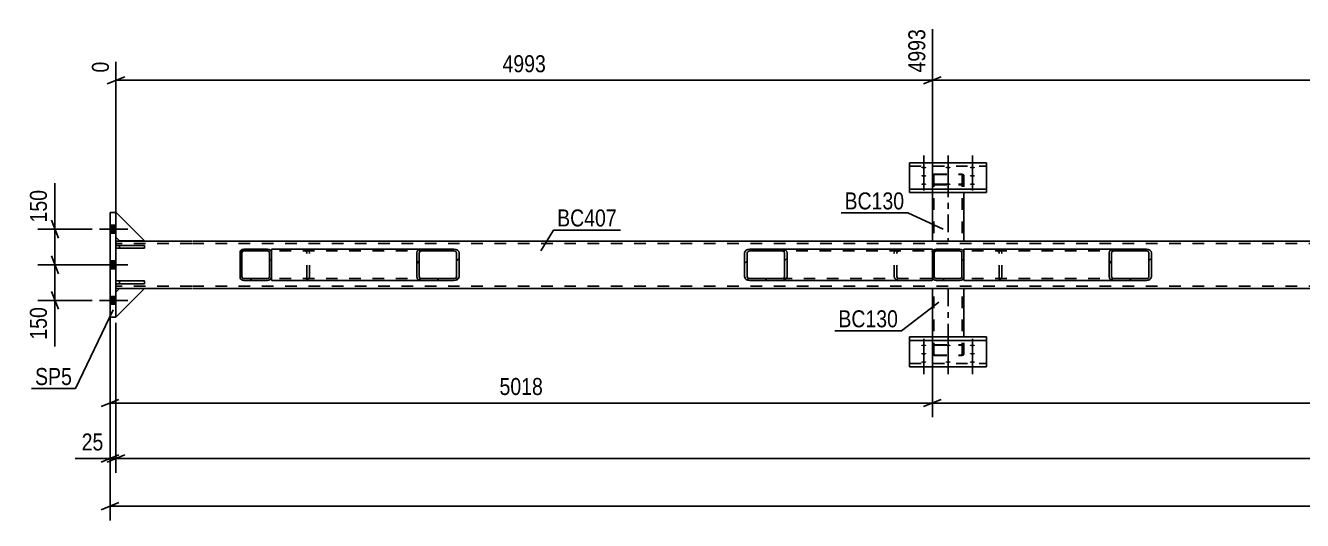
# Model space of a CAD drawing. Header units: millimetres. Extents: x 0 to 841, y 0 to 594.
# Drawn here: x 121.3 to 336.5, y 166.6 to 250 of the extents above; entities that cross this region are included whole.
import ezdxf

# ---------------------------------------------------------------- set-up
doc = ezdxf.new("R2010")
doc.units = ezdxf.units.MM
doc.linetypes.add('DXK_LINE_DOT2', pattern=[3.9198, 1.9599, -1.9599])
doc.linetypes.add('DXK_LINE_DOT3', pattern=[5.9187, 2.979, -0.9799, 0.9799, -0.9799])
doc.styles.add('Arial Narrow', font='ARIALN.TTF', dxfattribs={"height": 0.2})

# ---------------------------------------------------------------- blocks, each defined once
blk = doc.blocks.new('Part-122569972-2077 - 2035')
at = {"color": 7, "linetype": 'DXK_LINE_DOT2'}
for p, q in [((274.15, 224.87), (274.11, 224.81)), ((274.11, 224.81), (274.11, 221.85)), ((274.25, 224.92), (274.15, 224.87)), ((274.41, 224.96), (274.25, 224.92)), ((274.35, 224.81), (274.37, 224.84)), ((274.35, 224.81), (274.35, 213.7)), ((274.37, 224.84), (274.42, 224.87)), ((274.59, 224.97), (274.41, 224.96)), ((274.42, 224.87), (274.5, 224.88)), ((274.5, 224.88), (274.59, 224.89)), ((274.59, 224.97), (278.91, 224.97)), ((274.59, 224.89), (278.91, 224.89)), ((279.09, 224.96), (278.91, 224.97)), ((278.91, 224.89), (279, 224.88)), ((279, 224.88), (279.08, 224.87)), ((279.08, 224.87), (279.13, 224.84)), ((279.25, 224.92), (279.09, 224.96)), ((279.13, 224.84), (279.15, 224.81)), ((279.15, 224.81), (279.15, 213.7)), ((279.35, 224.87), (279.25, 224.92)), ((279.39, 224.81), (279.35, 224.87)), ((279.39, 224.81), (279.39, 221.85)), ((274.11, 223.33), (274.15, 223.27)), ((274.15, 223.27), (274.25, 223.22)), ((274.25, 223.22), (274.41, 223.18)), ((274.37, 223.3), (274.35, 223.33)), ((274.42, 223.27), (274.37, 223.3)), ((274.41, 223.18), (274.59, 223.17)), ((274.5, 223.26), (274.42, 223.27)), ((274.59, 223.25), (274.5, 223.26)), ((274.59, 223.25), (278.91, 223.25)), ((274.59, 223.17), (278.91, 223.17)), ((279, 223.26), (278.91, 223.25)), ((278.91, 223.17), (279.09, 223.18)), ((279.08, 223.27), (279, 223.26)), ((279.13, 223.3), (279.08, 223.27)), ((279.09, 223.18), (279.25, 223.22)), ((279.15, 223.33), (279.13, 223.3)), ((279.25, 223.22), (279.35, 223.27)), ((279.35, 223.27), (279.39, 223.33)), ((279.39, 213.7), (274.11, 213.7))]:
    blk.add_line(p, q, dxfattribs=at)
at = {"color": 7, "linetype": 'DXK_LINE_DOT3'}
blk.add_line((276.75, 224.07), (276.75, 213.7), dxfattribs=at)
at = {"color": 2, "linetype": 'Continuous'}
for p, q in [((274.11, 213.7), (274.11, 221.85)), ((279.39, 213.7), (279.39, 221.85))]:
    blk.add_line(p, q, dxfattribs=at)
blk = doc.blocks.new('Part-122569972-2040 - 2035')
at = {"color": 2, "linetype": 'Continuous'}
for p, q in [((270.25, 226.89), (283.25, 226.89)), ((270.25, 226.89), (270.25, 221.85)), ((283.25, 226.89), (283.25, 221.85)), ((270.25, 222.45), (283.25, 222.45)), ((270.25, 221.85), (283.25, 221.85))]:
    blk.add_line(p, q, dxfattribs=at)
at = {"color": 7, "linetype": 'DXK_LINE_DOT2'}
blk.add_line((270.25, 226.29), (283.25, 226.29), dxfattribs=at)
blk = doc.blocks.new('Part-122569972-2099 - 2035')
at = {"color": 2, "linetype": 'Continuous'}
for p, q in [((136.54, 206.97), (141.34, 206.97)), ((136.54, 206.49), (136.54, 206.97)), ((141.34, 206.97), (141.34, 206.49)), ((141.34, 206.49), (136.54, 206.49))]:
    blk.add_line(p, q, dxfattribs=at)
at = {"color": 7, "linetype": 'DXK_LINE_DOT2'}
blk.add_line((137.14, 206.49), (137.14, 206.97), dxfattribs=at)
blk = doc.blocks.new('Part-122569972-2042 - 2035')
at = {"color": 2, "linetype": 'Continuous'}
for p, q in [((283.25, 197.55), (270.25, 197.55)), ((270.25, 197.55), (270.25, 192.5)), ((270.25, 196.95), (283.25, 196.95)), ((283.25, 192.5), (283.25, 197.55)), ((270.25, 192.5), (283.25, 192.5))]:
    blk.add_line(p, q, dxfattribs=at)
at = {"color": 7, "linetype": 'DXK_LINE_DOT2'}
blk.add_line((270.25, 193.1), (283.25, 193.1), dxfattribs=at)
blk = doc.blocks.new('Part-122569972-2070 - 2035')
at = {"color": 2, "linetype": 'Continuous'}
for p, q in [((136.54, 213.7), (149.34, 213.7)), ((149.44, 213.7), (637.39, 213.7)), ((137.14, 205.7), (136.54, 205.7)), ((149.34, 205.7), (141.34, 205.7)), ((637.39, 205.7), (149.44, 205.7))]:
    blk.add_line(p, q, dxfattribs=at)
at = {"color": 7, "linetype": 'DXK_LINE_DOT2'}
for p, q in [((136.54, 213.7), (136.54, 205.7)), ((136.54, 205.7), (136.54, 213.7)), ((136.54, 213.7), (136.54, 213.7)), ((136.54, 213.7), (136.54, 213.7)), ((136.54, 213.3), (136.54, 213.3)), ((149.34, 213.3), (136.54, 213.3)), ((637.39, 213.3), (149.44, 213.3)), ((136.54, 206.1), (136.54, 206.1)), ((149.34, 206.1), (136.54, 206.1)), ((136.54, 205.7), (136.54, 205.7)), ((136.54, 205.7), (136.54, 205.7)), ((141.34, 205.7), (137.14, 205.7)), ((637.39, 206.1), (149.44, 206.1))]:
    blk.add_line(p, q, dxfattribs=at)
blk = doc.blocks.new('Part-122569972-2071 - 2035')
at = {"linetype": 'Continuous'}
h = blk.add_hatch(dxfattribs=at)
h.set_pattern_fill('', scale=0.7, style=0, pattern_type=0)
h.set_pattern_definition([(45, (278.996, 207.1054), (-1.57154, 1.57154), [])])
h.paths.add_polyline_path([(278.75, 207.06), (279, 207.11), (279.2, 207.24), (279.34, 207.45), (279.39, 207.7), (279.39, 211.7), (279.34, 211.94), (279.2, 212.15), (279, 212.29), (278.75, 212.34), (274.75, 212.34), (274.51, 212.29), (274.3, 212.15), (274.16, 211.94), (274.11, 211.7), (274.11, 207.7), (274.16, 207.45), (274.3, 207.24), (274.51, 207.11), (274.75, 207.06)])
h.paths.add_polyline_path([(274.63, 207.4), (274.52, 207.47), (274.46, 207.57), (274.43, 207.7), (274.43, 211.7), (274.46, 211.82), (274.52, 211.92), (274.63, 211.99), (274.75, 212.02), (278.75, 212.02), (278.87, 211.99), (278.98, 211.92), (279.05, 211.82), (279.07, 211.7), (279.07, 207.7), (279.05, 207.57), (278.98, 207.47), (278.87, 207.4), (278.75, 207.38), (274.75, 207.38)])
at = {"color": 7, "linetype": 'DXK_LINE_DOT2'}
for p, q in [((274.11, 211.7), (274.16, 211.94)), ((274.11, 207.7), (274.11, 211.7)), ((274.46, 211.82), (274.43, 211.7)), ((274.43, 207.7), (274.43, 211.7)), ((274.51, 212.29), (274.75, 212.34)), ((274.75, 212.02), (274.63, 211.99)), ((274.75, 212.34), (278.75, 212.34)), ((274.75, 212.02), (278.75, 212.02)), ((278.75, 212.34), (279, 212.29)), ((278.87, 211.99), (278.75, 212.02)), ((279.07, 211.7), (279.05, 211.82)), ((279.07, 207.7), (279.07, 211.7)), ((279.34, 211.94), (279.39, 211.7)), ((279.39, 207.7), (279.39, 211.7)), ((274.16, 207.45), (274.11, 207.7)), ((274.43, 207.7), (274.46, 207.57)), ((274.75, 207.06), (274.51, 207.11)), ((274.63, 207.4), (274.75, 207.38)), ((274.75, 207.38), (278.75, 207.38)), ((274.75, 207.06), (278.75, 207.06)), ((278.75, 207.38), (278.87, 207.4)), ((279, 207.11), (278.75, 207.06)), ((279.05, 207.57), (279.07, 207.7)), ((279.39, 207.7), (279.34, 207.45))]:
    blk.add_line(p, q, dxfattribs=at)
at = {"color": 2, "linetype": 'Continuous'}
for p, q in [((274.16, 211.94), (274.11, 211.7)), ((274.11, 207.7), (274.11, 211.7)), ((274.43, 211.7), (274.46, 211.82)), ((274.43, 207.7), (274.43, 211.7)), ((274.75, 212.34), (274.51, 212.29)), ((274.63, 211.99), (274.75, 212.02)), ((274.75, 212.34), (278.75, 212.34)), ((274.75, 212.02), (278.75, 212.02)), ((279, 212.29), (278.75, 212.34)), ((278.75, 212.02), (278.87, 211.99)), ((279.05, 211.82), (279.07, 211.7)), ((279.07, 207.7), (279.07, 211.7)), ((279.39, 211.7), (279.34, 211.94)), ((279.39, 207.7), (279.39, 211.7)), ((274.11, 207.7), (274.16, 207.45)), ((274.46, 207.57), (274.43, 207.7)), ((274.51, 207.11), (274.75, 207.06)), ((274.75, 207.38), (274.63, 207.4)), ((274.75, 207.38), (278.75, 207.38)), ((274.75, 207.06), (278.75, 207.06)), ((278.87, 207.4), (278.75, 207.38)), ((278.75, 207.06), (279, 207.11)), ((279.07, 207.7), (279.05, 207.57)), ((279.34, 207.45), (279.39, 207.7))]:
    blk.add_line(p, q, dxfattribs=at)
at = {"color": 7, "linetype": 'DXK_LINE_DOT2'}
for centre, radius, start, end in [((274.75, 211.7), 0.64, 112.5, 157.5), ((274.75, 211.7), 0.32, 112.5, 157.5), ((278.75, 211.7), 0.32, 22.5, 67.5), ((278.75, 211.7), 0.64, 22.5, 67.5), ((274.75, 207.7), 0.64, 202.5, 247.5), ((274.75, 207.7), 0.32, 202.5, 247.5), ((278.75, 207.7), 0.32, 292.5, 337.5), ((278.75, 207.7), 0.64, 292.5, 337.5)]:
    blk.add_arc(centre, radius, start, end, dxfattribs=at)
at = {"color": 2, "linetype": 'Continuous'}
for centre, radius, start, end in [((274.75, 211.7), 0.64, 112.5, 157.5), ((274.75, 211.7), 0.32, 112.5, 157.5), ((278.75, 211.7), 0.32, 22.5, 67.5), ((278.75, 211.7), 0.64, 22.5, 67.5), ((274.75, 207.7), 0.64, 202.5, 247.5), ((274.75, 207.7), 0.32, 202.5, 247.5), ((278.75, 207.7), 0.32, 292.5, 337.5), ((278.75, 207.7), 0.64, 292.5, 337.5)]:
    blk.add_arc(centre, radius, start, end, dxfattribs=at)
blk = doc.blocks.new('Bolt-122569972-2137 - 2035')
at = {"linetype": 'Continuous'}
for points in [[(136.54, 215.04), (136.54, 216.36), (135.54, 216.36), (135.54, 215.04)], [(136.54, 215.04), (136.54, 216.36), (135.54, 216.36), (135.54, 215.04)], [(136.54, 215.04), (136.54, 216.36), (135.54, 216.36), (135.54, 215.04)], [(136.54, 215.04), (136.54, 216.36), (135.54, 216.36), (135.54, 215.04)], [(136.54, 209.04), (136.54, 210.36), (135.54, 210.36), (135.54, 209.04)], [(136.54, 209.04), (136.54, 210.36), (135.54, 210.36), (135.54, 209.04)], [(136.54, 203.04), (136.54, 204.36), (135.54, 204.36), (135.54, 203.04)], [(136.54, 203.04), (136.54, 204.36), (135.54, 204.36), (135.54, 203.04)], [(136.54, 203.04), (136.54, 204.36), (135.54, 204.36), (135.54, 203.04)], [(136.54, 203.04), (136.54, 204.36), (135.54, 204.36), (135.54, 203.04)]]:
    blk.add_hatch(color=1, dxfattribs=at).paths.add_polyline_path(points)
at = {"color": 1, "linetype": 'Continuous'}
for p, q in [((133.78, 215.7), (138.54, 215.7)), ((133.78, 215.7), (138.54, 215.7)), ((133.78, 215.7), (138.54, 215.7)), ((133.78, 215.7), (138.54, 215.7)), ((135.54, 216.36), (136.54, 216.36)), ((135.54, 216.36), (136.54, 216.36)), ((135.54, 216.36), (136.54, 216.36)), ((135.54, 216.36), (136.54, 216.36)), ((135.54, 215.04), (136.54, 215.04)), ((135.54, 215.04), (136.54, 215.04)), ((135.54, 215.04), (136.54, 215.04)), ((135.54, 215.04), (136.54, 215.04)), ((133.78, 209.7), (138.54, 209.7)), ((133.78, 209.7), (138.54, 209.7)), ((135.54, 210.36), (136.54, 210.36)), ((135.54, 210.36), (136.54, 210.36)), ((135.54, 209.04), (136.54, 209.04)), ((135.54, 209.04), (136.54, 209.04)), ((133.78, 203.7), (138.54, 203.7)), ((133.78, 203.7), (138.54, 203.7)), ((133.78, 203.7), (138.54, 203.7)), ((133.78, 203.7), (138.54, 203.7)), ((135.54, 204.36), (136.54, 204.36)), ((135.54, 204.36), (136.54, 204.36)), ((135.54, 204.36), (136.54, 204.36)), ((135.54, 204.36), (136.54, 204.36)), ((135.54, 203.04), (136.54, 203.04)), ((135.54, 203.04), (136.54, 203.04)), ((135.54, 203.04), (136.54, 203.04)), ((135.54, 203.04), (136.54, 203.04))]:
    blk.add_line(p, q, dxfattribs=at)
blk = doc.blocks.new('Part-122569972-2091 - 2035')
at = {"color": 7, "linetype": 'DXK_LINE_DOT2'}
for p, q in [((141.34, 213.73), (136.54, 218.53)), ((136.54, 218.53), (136.54, 214.33)), ((136.54, 214.33), (137.14, 213.73)), ((137.14, 213.73), (141.34, 213.73))]:
    blk.add_line(p, q, dxfattribs=at)
blk = doc.blocks.new('Part-122569972-2092 - 2035')
at = {"color": 2, "linetype": 'Continuous'}
for p, q in [((141.34, 213.73), (136.54, 218.53)), ((136.54, 218.53), (136.54, 214.33)), ((136.54, 214.33), (137.14, 213.73)), ((137.14, 213.73), (141.34, 213.73))]:
    blk.add_line(p, q, dxfattribs=at)
blk = doc.blocks.new('Part-122569972-2093 - 2035')
at = {"color": 7, "linetype": 'DXK_LINE_DOT2'}
for p, q in [((141.34, 213.73), (136.54, 218.53)), ((136.54, 218.53), (136.54, 214.33)), ((136.54, 214.33), (137.14, 213.73)), ((137.14, 213.73), (141.34, 213.73))]:
    blk.add_line(p, q, dxfattribs=at)
blk = doc.blocks.new('Part-122569972-2094 - 2035')
at = {"color": 7, "linetype": 'DXK_LINE_DOT2'}
for p, q in [((136.54, 205.1), (137.14, 205.7)), ((141.34, 205.7), (136.54, 200.9)), ((136.54, 200.9), (136.54, 205.1)), ((137.14, 205.7), (141.34, 205.7))]:
    blk.add_line(p, q, dxfattribs=at)
blk = doc.blocks.new('Part-122569972-2095 - 2035')
at = {"color": 2, "linetype": 'Continuous'}
for p, q in [((136.54, 205.1), (137.14, 205.7)), ((141.34, 205.7), (136.54, 200.9)), ((136.54, 200.9), (136.54, 205.1)), ((141.34, 205.7), (137.14, 205.7))]:
    blk.add_line(p, q, dxfattribs=at)
blk = doc.blocks.new('Part-122569972-2096 - 2035')
at = {"color": 7, "linetype": 'DXK_LINE_DOT2'}
for p, q in [((136.54, 205.1), (137.14, 205.7)), ((141.34, 205.7), (136.54, 200.9)), ((136.54, 200.9), (136.54, 205.1)), ((137.14, 205.7), (141.34, 205.7))]:
    blk.add_line(p, q, dxfattribs=at)
blk = doc.blocks.new('Part-122569972-2166 - 2035')
at = {"color": 2, "linetype": 'Continuous'}
for p, q in [((135.54, 218.5), (135.54, 218.5)), ((135.54, 218.5), (136.54, 218.5)), ((135.54, 200.9), (135.54, 218.5)), ((136.54, 200.9), (136.54, 218.5)), ((135.54, 200.9), (135.54, 200.9)), ((136.54, 200.9), (135.54, 200.9)), ((136.54, 200.9), (136.54, 200.9))]:
    blk.add_line(p, q, dxfattribs=at)
at = {"color": 7, "linetype": 'DXK_LINE_DOT2'}
for p, q in [((135.54, 200.9), (135.54, 218.5)), ((136.54, 200.9), (136.54, 218.5))]:
    blk.add_line(p, q, dxfattribs=at)
blk = doc.blocks.new('Part-122569972-2102 - 2035')
at = {"color": 2, "linetype": 'Continuous'}
for p, q in [((136.54, 212.97), (141.34, 212.97)), ((136.54, 212.49), (136.54, 212.97)), ((141.34, 212.49), (136.54, 212.49)), ((141.34, 212.97), (141.34, 212.49))]:
    blk.add_line(p, q, dxfattribs=at)
at = {"color": 7, "linetype": 'DXK_LINE_DOT2'}
blk.add_line((137.14, 212.49), (137.14, 212.97), dxfattribs=at)
blk = doc.blocks.new('Part-122569972-2105 - 2035')
at = {"color": 7, "linetype": 'DXK_LINE_DOT2'}
for p, q in [((141.34, 206.97), (136.54, 206.97)), ((136.54, 206.97), (136.54, 206.49)), ((137.14, 206.49), (137.14, 206.97)), ((141.34, 206.49), (141.34, 206.97)), ((136.54, 206.49), (141.34, 206.49))]:
    blk.add_line(p, q, dxfattribs=at)
blk = doc.blocks.new('Part-122569972-2108 - 2035')
at = {"color": 7, "linetype": 'DXK_LINE_DOT2'}
for p, q in [((141.34, 212.97), (136.54, 212.97)), ((136.54, 212.97), (136.54, 212.49)), ((136.54, 212.49), (141.34, 212.49)), ((137.14, 212.49), (137.14, 212.97)), ((141.34, 212.49), (141.34, 212.97))]:
    blk.add_line(p, q, dxfattribs=at)
blk = doc.blocks.new('Part-122569972-2118 - 2035')
at = {"linetype": 'Continuous'}
h = blk.add_hatch(dxfattribs=at)
h.set_pattern_fill('', scale=0.7, style=0, pattern_type=0)
h.set_pattern_definition([(45, (310.493, 207.1054), (-1.57154, 1.57154), [])])
h.paths.add_polyline_path([(310.16, 207.06), (310.49, 207.11), (310.77, 207.24), (310.96, 207.45), (311.03, 207.7), (311.03, 211.7), (310.96, 211.94), (310.77, 212.15), (310.49, 212.29), (310.16, 212.34), (304.74, 212.34), (304.41, 212.29), (304.13, 212.15), (303.94, 211.94), (303.87, 211.7), (303.87, 207.7), (303.94, 207.45), (304.13, 207.24), (304.41, 207.11), (304.74, 207.06)])
h.paths.add_polyline_path([(304.58, 207.4), (304.43, 207.47), (304.34, 207.57), (304.31, 207.7), (304.31, 211.7), (304.34, 211.82), (304.43, 211.92), (304.58, 211.99), (304.74, 212.02), (310.16, 212.02), (310.33, 211.99), (310.47, 211.92), (310.56, 211.82), (310.59, 211.7), (310.59, 207.7), (310.56, 207.57), (310.47, 207.47), (310.33, 207.4), (310.16, 207.38), (304.74, 207.38)])
at = {"color": 2, "linetype": 'Continuous'}
for p, q in [((279.39, 212.32), (279.53, 212.34)), ((279.39, 212.32), (279.39, 211.7)), ((304.74, 212.34), (279.53, 212.34)), ((303.94, 211.94), (303.87, 211.7)), ((303.87, 207.7), (303.87, 211.7)), ((304.31, 211.7), (304.34, 211.82)), ((304.31, 207.7), (304.31, 211.7)), ((304.74, 212.34), (304.41, 212.29)), ((304.58, 211.99), (304.74, 212.02)), ((304.74, 212.34), (310.16, 212.34)), ((304.74, 212.02), (310.16, 212.02)), ((310.49, 212.29), (310.16, 212.34)), ((310.16, 212.02), (310.33, 211.99)), ((310.56, 211.82), (310.59, 211.7)), ((310.59, 207.7), (310.59, 211.7)), ((311.03, 211.7), (310.96, 211.94)), ((311.03, 207.7), (311.03, 211.7)), ((279.39, 207.11), (279.39, 207.7)), ((279.39, 207.08), (279.39, 207.11)), ((279.53, 207.06), (279.39, 207.08)), ((304.74, 207.06), (279.53, 207.06)), ((303.87, 207.7), (303.94, 207.45)), ((304.34, 207.57), (304.31, 207.7)), ((304.41, 207.11), (304.74, 207.06)), ((304.74, 207.38), (304.58, 207.4)), ((304.74, 207.38), (310.16, 207.38)), ((304.74, 207.06), (310.16, 207.06)), ((310.33, 207.4), (310.16, 207.38)), ((310.16, 207.06), (310.49, 207.11)), ((310.59, 207.7), (310.56, 207.57)), ((310.96, 207.45), (311.03, 207.7))]:
    blk.add_line(p, q, dxfattribs=at)
at = {"color": 7, "linetype": 'DXK_LINE_DOT2'}
for p, q in [((279.39, 212), (279.39, 212.32)), ((279.53, 212.02), (279.39, 212)), ((279.39, 207.24), (279.39, 211.7)), ((310.16, 212.02), (279.53, 212.02)), ((284.95, 212.34), (285.28, 212.29)), ((285.11, 211.99), (284.95, 212.02)), ((285.38, 211.7), (285.35, 211.82)), ((285.38, 207.7), (285.38, 211.7)), ((285.75, 211.94), (285.81, 211.7)), ((285.81, 207.7), (285.81, 211.7)), ((310.16, 212.34), (304.74, 212.34)), ((279.53, 207.38), (279.39, 207.4)), ((310.16, 207.38), (279.53, 207.38)), ((284.95, 207.38), (285.11, 207.4)), ((285.28, 207.11), (284.95, 207.06)), ((285.35, 207.57), (285.38, 207.7)), ((285.81, 207.7), (285.75, 207.45)), ((310.16, 207.06), (304.74, 207.06))]:
    blk.add_line(p, q, dxfattribs=at)
for centre, radius, start, end in [((285.01, 211.61), 0.396, 31.9779, 75.1661), ((285.08, 211.52), 0.792, 31.9779, 75.1661), ((285.01, 207.78), 0.396, 284.8339, 328.0221), ((285.08, 207.87), 0.792, 284.8339, 328.0221)]:
    blk.add_arc(centre, radius, start, end, dxfattribs=at)
at = {"color": 2, "linetype": 'Continuous'}
for centre, radius, start, end in [((304.61, 211.52), 0.792, 104.8339, 148.0221), ((304.68, 211.61), 0.396, 104.8339, 148.0221), ((310.23, 211.61), 0.396, 31.9779, 75.1661), ((310.29, 211.52), 0.792, 31.9779, 75.1661), ((304.61, 207.87), 0.792, 211.9779, 255.1661), ((304.68, 207.78), 0.396, 211.9779, 255.1661), ((310.23, 207.78), 0.396, 284.8339, 328.0221), ((310.29, 207.87), 0.792, 284.8339, 328.0221)]:
    blk.add_arc(centre, radius, start, end, dxfattribs=at)
blk = doc.blocks.new('Part-122569972-2121 - 2035')
at = {"linetype": 'Continuous'}
h = blk.add_hatch(dxfattribs=at)
h.set_pattern_fill('', scale=0.7, style=0, pattern_type=0)
h.set_pattern_definition([(45, (193.826, 207.1054), (-1.57154, 1.57154), [])])
h.paths.add_polyline_path([(193.49, 207.06), (193.83, 207.11), (194.11, 207.24), (194.3, 207.45), (194.36, 207.7), (194.36, 211.7), (194.3, 211.94), (194.11, 212.15), (193.83, 212.29), (193.49, 212.34), (188.07, 212.34), (187.74, 212.29), (187.46, 212.15), (187.27, 211.94), (187.21, 211.7), (187.21, 207.7), (187.27, 207.45), (187.46, 207.24), (187.74, 207.11), (188.07, 207.06)])
h.paths.add_polyline_path([(187.91, 207.4), (187.77, 207.47), (187.67, 207.57), (187.64, 207.7), (187.64, 211.7), (187.67, 211.82), (187.77, 211.92), (187.91, 211.99), (188.07, 212.02), (193.49, 212.02), (193.66, 211.99), (193.8, 211.92), (193.89, 211.82), (193.93, 211.7), (193.93, 207.7), (193.89, 207.57), (193.8, 207.47), (193.66, 207.4), (193.49, 207.38), (188.07, 207.38)])
at = {"color": 2, "linetype": 'Continuous'}
for p, q in [((162.72, 212.32), (162.86, 212.34)), ((162.72, 212.32), (162.72, 211.7)), ((188.07, 212.34), (162.86, 212.34)), ((187.27, 211.94), (187.21, 211.7)), ((187.21, 207.7), (187.21, 211.7)), ((187.64, 211.7), (187.67, 211.82)), ((187.64, 207.7), (187.64, 211.7)), ((188.07, 212.34), (187.74, 212.29)), ((187.91, 211.99), (188.07, 212.02)), ((188.07, 212.34), (193.49, 212.34)), ((188.07, 212.02), (193.49, 212.02)), ((193.83, 212.29), (193.49, 212.34)), ((193.49, 212.02), (193.66, 211.99)), ((193.89, 211.82), (193.93, 211.7)), ((193.93, 207.7), (193.93, 211.7)), ((194.36, 211.7), (194.3, 211.94)), ((194.36, 207.7), (194.36, 211.7)), ((162.72, 207.7), (162.72, 207.24)), ((162.72, 207.24), (162.72, 207.11)), ((162.72, 207.08), (162.72, 207.11)), ((162.86, 207.06), (162.72, 207.08)), ((188.07, 207.06), (162.86, 207.06)), ((187.21, 207.7), (187.27, 207.45)), ((187.67, 207.57), (187.64, 207.7)), ((187.74, 207.11), (188.07, 207.06)), ((188.07, 207.38), (187.91, 207.4)), ((188.07, 207.38), (193.49, 207.38)), ((188.07, 207.06), (193.49, 207.06)), ((193.66, 207.4), (193.49, 207.38)), ((193.49, 207.06), (193.83, 207.11)), ((193.93, 207.7), (193.89, 207.57)), ((194.3, 207.45), (194.36, 207.7))]:
    blk.add_line(p, q, dxfattribs=at)
at = {"color": 7, "linetype": 'DXK_LINE_DOT2'}
for p, q in [((162.72, 212), (162.72, 212.32)), ((162.86, 212.02), (162.72, 212)), ((162.72, 207.24), (162.72, 211.7)), ((193.49, 212.02), (162.86, 212.02)), ((168.28, 212.34), (168.61, 212.29)), ((168.45, 211.99), (168.28, 212.02)), ((168.71, 211.7), (168.68, 211.82)), ((168.71, 207.7), (168.71, 211.7)), ((169.08, 211.94), (169.15, 211.7)), ((169.15, 207.7), (169.15, 211.7)), ((193.49, 212.34), (188.07, 212.34)), ((162.86, 207.38), (162.72, 207.4)), ((193.49, 207.38), (162.86, 207.38)), ((168.28, 207.38), (168.45, 207.4)), ((168.61, 207.11), (168.28, 207.06)), ((168.68, 207.57), (168.71, 207.7)), ((169.15, 207.7), (169.08, 207.45)), ((193.49, 207.06), (188.07, 207.06))]:
    blk.add_line(p, q, dxfattribs=at)
for centre, radius, start, end in [((168.34, 211.61), 0.396, 31.9779, 75.1661), ((168.41, 211.52), 0.792, 31.9779, 75.1661), ((168.34, 207.78), 0.396, 284.8339, 328.0221), ((168.41, 207.87), 0.792, 284.8339, 328.0221)]:
    blk.add_arc(centre, radius, start, end, dxfattribs=at)
at = {"color": 2, "linetype": 'Continuous'}
for centre, radius, start, end in [((187.95, 211.52), 0.792, 104.8339, 148.0221), ((188.01, 211.61), 0.396, 104.8339, 148.0221), ((193.56, 211.61), 0.396, 31.9779, 75.1661), ((193.62, 211.52), 0.792, 31.9779, 75.1661), ((187.95, 207.87), 0.792, 211.9779, 255.1661), ((188.01, 207.78), 0.396, 211.9779, 255.1661), ((193.56, 207.78), 0.396, 284.8339, 328.0221), ((193.62, 207.87), 0.792, 284.8339, 328.0221)]:
    blk.add_arc(centre, radius, start, end, dxfattribs=at)
blk = doc.blocks.new('Part-122569972-2188 - 2035')
at = {"color": 2, "linetype": 'Continuous'}
for p, q in [((274.11, 197.55), (274.11, 205.7)), ((279.39, 197.55), (279.39, 205.7))]:
    blk.add_line(p, q, dxfattribs=at)
at = {"color": 7, "linetype": 'DXK_LINE_DOT2'}
for p, q in [((279.39, 205.7), (274.11, 205.7)), ((274.35, 194.58), (274.35, 205.7)), ((279.15, 194.58), (279.15, 205.7)), ((274.11, 197.55), (274.11, 194.58)), ((274.15, 196.12), (274.11, 196.06)), ((274.11, 194.58), (274.11, 196.06)), ((274.25, 196.18), (274.15, 196.12)), ((274.41, 196.21), (274.25, 196.18)), ((274.35, 196.06), (274.37, 196.09)), ((274.37, 196.09), (274.42, 196.12)), ((274.59, 196.23), (274.41, 196.21)), ((274.42, 196.12), (274.5, 196.14)), ((274.5, 196.14), (274.59, 196.14)), ((274.59, 196.23), (278.91, 196.23)), ((274.59, 196.14), (278.91, 196.14)), ((279.09, 196.21), (278.91, 196.23)), ((278.91, 196.14), (279, 196.14)), ((279, 196.14), (279.08, 196.12)), ((279.08, 196.12), (279.13, 196.09)), ((279.25, 196.18), (279.09, 196.21)), ((279.13, 196.09), (279.15, 196.06)), ((279.35, 196.12), (279.25, 196.18)), ((279.39, 196.06), (279.35, 196.12)), ((279.39, 194.58), (279.39, 197.55)), ((274.11, 194.58), (274.15, 194.52)), ((274.15, 194.52), (274.25, 194.47)), ((274.25, 194.47), (274.41, 194.43)), ((274.37, 194.55), (274.35, 194.58)), ((274.42, 194.53), (274.37, 194.55)), ((274.41, 194.43), (274.59, 194.42)), ((274.5, 194.51), (274.42, 194.53)), ((274.59, 194.5), (274.5, 194.51)), ((274.59, 194.5), (278.91, 194.5)), ((274.59, 194.42), (278.91, 194.42)), ((279, 194.51), (278.91, 194.5)), ((278.91, 194.42), (279.09, 194.43)), ((279.08, 194.53), (279, 194.51)), ((279.13, 194.55), (279.08, 194.53)), ((279.09, 194.43), (279.25, 194.47)), ((279.15, 194.58), (279.13, 194.55)), ((279.25, 194.47), (279.35, 194.52)), ((279.35, 194.52), (279.39, 194.58))]:
    blk.add_line(p, q, dxfattribs=at)
at = {"color": 7, "linetype": 'DXK_LINE_DOT3'}
blk.add_line((276.75, 205.7), (276.75, 195.32), dxfattribs=at)
blk = doc.blocks.new('Bolt-122569972-2129 - 2035')
at = {"linetype": 'Continuous'}
for points in [[(272.65, 196.27), (272.74, 196.27), (272.83, 196.26), (272.91, 196.25), (272.98, 196.22), (273.03, 196.2), (273.07, 196.17), (273.09, 196.14), (273.09, 196.11), (273.07, 196.08), (273.03, 196.05), (272.98, 196.02), (272.91, 196), (272.83, 195.99), (272.74, 195.98), (272.65, 195.97), (272.56, 195.98), (272.47, 195.99), (272.39, 196), (272.32, 196.02), (272.27, 196.05), (272.23, 196.08), (272.21, 196.11), (272.21, 196.14), (272.23, 196.17), (272.27, 196.2), (272.32, 196.22), (272.39, 196.25), (272.47, 196.26), (272.56, 196.27)], [(276.75, 196.27), (276.84, 196.27), (276.93, 196.26), (277.01, 196.25), (277.08, 196.22), (277.13, 196.2), (277.17, 196.17), (277.19, 196.14), (277.19, 196.11), (277.17, 196.08), (277.13, 196.05), (277.08, 196.02), (277.01, 196), (276.93, 195.99), (276.84, 195.98), (276.75, 195.97), (276.66, 195.98), (276.57, 195.99), (276.49, 196), (276.42, 196.02), (276.37, 196.05), (276.33, 196.08), (276.31, 196.11), (276.31, 196.14), (276.33, 196.17), (276.37, 196.2), (276.42, 196.22), (276.49, 196.25), (276.57, 196.26), (276.66, 196.27)], [(280.85, 196.27), (280.94, 196.27), (281.03, 196.26), (281.11, 196.25), (281.18, 196.22), (281.23, 196.2), (281.27, 196.17), (281.29, 196.14), (281.29, 196.11), (281.27, 196.08), (281.23, 196.05), (281.18, 196.02), (281.11, 196), (281.03, 195.99), (280.94, 195.98), (280.85, 195.97), (280.76, 195.98), (280.67, 195.99), (280.59, 196), (280.52, 196.02), (280.47, 196.05), (280.43, 196.08), (280.41, 196.11), (280.41, 196.14), (280.43, 196.17), (280.47, 196.2), (280.52, 196.22), (280.59, 196.25), (280.67, 196.26), (280.76, 196.27)], [(272.65, 194.87), (272.74, 194.87), (272.83, 194.86), (272.91, 194.84), (272.98, 194.82), (273.03, 194.8), (273.07, 194.77), (273.09, 194.74), (273.09, 194.71), (273.07, 194.68), (273.03, 194.65), (272.98, 194.62), (272.91, 194.6), (272.83, 194.58), (272.74, 194.57), (272.65, 194.57), (272.56, 194.57), (272.47, 194.58), (272.39, 194.6), (272.32, 194.62), (272.27, 194.65), (272.23, 194.68), (272.21, 194.71), (272.21, 194.74), (272.23, 194.77), (272.27, 194.8), (272.32, 194.82), (272.39, 194.84), (272.47, 194.86), (272.56, 194.87)], [(280.85, 194.87), (280.94, 194.87), (281.03, 194.86), (281.11, 194.84), (281.18, 194.82), (281.23, 194.8), (281.27, 194.77), (281.29, 194.74), (281.29, 194.71), (281.27, 194.68), (281.23, 194.65), (281.18, 194.62), (281.11, 194.6), (281.03, 194.58), (280.94, 194.57), (280.85, 194.57), (280.76, 194.57), (280.67, 194.58), (280.59, 194.6), (280.52, 194.62), (280.47, 194.65), (280.43, 194.68), (280.41, 194.71), (280.41, 194.74), (280.43, 194.77), (280.47, 194.8), (280.52, 194.82), (280.59, 194.84), (280.67, 194.86), (280.76, 194.87)], [(272.65, 193.47), (272.74, 193.47), (272.83, 193.46), (272.91, 193.44), (272.98, 193.42), (273.03, 193.39), (273.07, 193.37), (273.09, 193.34), (273.09, 193.3), (273.07, 193.27), (273.03, 193.24), (272.98, 193.22), (272.91, 193.2), (272.83, 193.18), (272.74, 193.17), (272.65, 193.17), (272.56, 193.17), (272.47, 193.18), (272.39, 193.2), (272.32, 193.22), (272.27, 193.24), (272.23, 193.27), (272.21, 193.3), (272.21, 193.34), (272.23, 193.37), (272.27, 193.39), (272.32, 193.42), (272.39, 193.44), (272.47, 193.46), (272.56, 193.47)], [(276.75, 193.47), (276.84, 193.47), (276.93, 193.46), (277.01, 193.44), (277.08, 193.42), (277.13, 193.39), (277.17, 193.37), (277.19, 193.34), (277.19, 193.3), (277.17, 193.27), (277.13, 193.24), (277.08, 193.22), (277.01, 193.2), (276.93, 193.18), (276.84, 193.17), (276.75, 193.17), (276.66, 193.17), (276.57, 193.18), (276.49, 193.2), (276.42, 193.22), (276.37, 193.24), (276.33, 193.27), (276.31, 193.3), (276.31, 193.34), (276.33, 193.37), (276.37, 193.39), (276.42, 193.42), (276.49, 193.44), (276.57, 193.46), (276.66, 193.47)], [(280.85, 193.47), (280.94, 193.47), (281.03, 193.46), (281.11, 193.44), (281.18, 193.42), (281.23, 193.39), (281.27, 193.37), (281.29, 193.34), (281.29, 193.3), (281.27, 193.27), (281.23, 193.24), (281.18, 193.22), (281.11, 193.2), (281.03, 193.18), (280.94, 193.17), (280.85, 193.17), (280.76, 193.17), (280.67, 193.18), (280.59, 193.2), (280.52, 193.22), (280.47, 193.24), (280.43, 193.27), (280.41, 193.3), (280.41, 193.34), (280.43, 193.37), (280.47, 193.39), (280.52, 193.42), (280.59, 193.44), (280.67, 193.46), (280.76, 193.47)]]:
    blk.add_hatch(color=1, dxfattribs=at).paths.add_polyline_path(points)
at = {"color": 1, "linetype": 'Continuous'}
for p, q in [((272.65, 197.21), (272.65, 194.09)), ((272.65, 195.81), (272.65, 192.69)), ((276.75, 197.21), (276.75, 194.09)), ((280.85, 197.21), (280.85, 194.09)), ((280.85, 195.81), (280.85, 192.69)), ((272.65, 194.41), (272.65, 191.29)), ((276.75, 194.41), (276.75, 191.29)), ((280.85, 194.41), (280.85, 191.29))]:
    blk.add_line(p, q, dxfattribs=at)
blk = doc.blocks.new('Bolt-122569972-2131 - 2035')
at = {"linetype": 'Continuous'}
for points in [[(272.65, 225.92), (272.56, 225.93), (272.47, 225.94), (272.39, 225.95), (272.32, 225.97), (272.27, 226), (272.23, 226.03), (272.21, 226.06), (272.21, 226.09), (272.23, 226.12), (272.27, 226.15), (272.32, 226.17), (272.39, 226.2), (272.47, 226.21), (272.56, 226.22), (272.65, 226.22), (272.74, 226.22), (272.83, 226.21), (272.91, 226.2), (272.98, 226.17), (273.03, 226.15), (273.07, 226.12), (273.09, 226.09), (273.09, 226.06), (273.07, 226.03), (273.03, 226), (272.98, 225.97), (272.91, 225.95), (272.83, 225.94), (272.74, 225.93)], [(276.75, 225.92), (276.66, 225.93), (276.57, 225.94), (276.49, 225.95), (276.42, 225.97), (276.37, 226), (276.33, 226.03), (276.31, 226.06), (276.31, 226.09), (276.33, 226.12), (276.37, 226.15), (276.42, 226.17), (276.49, 226.2), (276.57, 226.21), (276.66, 226.22), (276.75, 226.22), (276.84, 226.22), (276.93, 226.21), (277.01, 226.2), (277.08, 226.17), (277.13, 226.15), (277.17, 226.12), (277.19, 226.09), (277.19, 226.06), (277.17, 226.03), (277.13, 226), (277.08, 225.97), (277.01, 225.95), (276.93, 225.94), (276.84, 225.93)], [(280.85, 225.92), (280.76, 225.93), (280.67, 225.94), (280.59, 225.95), (280.52, 225.97), (280.47, 226), (280.43, 226.03), (280.41, 226.06), (280.41, 226.09), (280.43, 226.12), (280.47, 226.15), (280.52, 226.17), (280.59, 226.2), (280.67, 226.21), (280.76, 226.22), (280.85, 226.22), (280.94, 226.22), (281.03, 226.21), (281.11, 226.2), (281.18, 226.17), (281.23, 226.15), (281.27, 226.12), (281.29, 226.09), (281.29, 226.06), (281.27, 226.03), (281.23, 226), (281.18, 225.97), (281.11, 225.95), (281.03, 225.94), (280.94, 225.93)], [(272.65, 224.52), (272.56, 224.52), (272.47, 224.53), (272.39, 224.55), (272.32, 224.57), (272.27, 224.6), (272.23, 224.62), (272.21, 224.66), (272.21, 224.69), (272.23, 224.72), (272.27, 224.75), (272.32, 224.77), (272.39, 224.79), (272.47, 224.81), (272.56, 224.82), (272.65, 224.82), (272.74, 224.82), (272.83, 224.81), (272.91, 224.79), (272.98, 224.77), (273.03, 224.75), (273.07, 224.72), (273.09, 224.69), (273.09, 224.66), (273.07, 224.62), (273.03, 224.6), (272.98, 224.57), (272.91, 224.55), (272.83, 224.53), (272.74, 224.52)], [(280.85, 224.52), (280.76, 224.52), (280.67, 224.53), (280.59, 224.55), (280.52, 224.57), (280.47, 224.6), (280.43, 224.62), (280.41, 224.66), (280.41, 224.69), (280.43, 224.72), (280.47, 224.75), (280.52, 224.77), (280.59, 224.79), (280.67, 224.81), (280.76, 224.82), (280.85, 224.82), (280.94, 224.82), (281.03, 224.81), (281.11, 224.79), (281.18, 224.77), (281.23, 224.75), (281.27, 224.72), (281.29, 224.69), (281.29, 224.66), (281.27, 224.62), (281.23, 224.6), (281.18, 224.57), (281.11, 224.55), (281.03, 224.53), (280.94, 224.52)], [(272.65, 223.12), (272.56, 223.12), (272.47, 223.13), (272.39, 223.15), (272.32, 223.17), (272.27, 223.19), (272.23, 223.22), (272.21, 223.25), (272.21, 223.28), (272.23, 223.32), (272.27, 223.34), (272.32, 223.37), (272.39, 223.39), (272.47, 223.41), (272.56, 223.42), (272.65, 223.42), (272.74, 223.42), (272.83, 223.41), (272.91, 223.39), (272.98, 223.37), (273.03, 223.34), (273.07, 223.32), (273.09, 223.28), (273.09, 223.25), (273.07, 223.22), (273.03, 223.19), (272.98, 223.17), (272.91, 223.15), (272.83, 223.13), (272.74, 223.12)], [(276.75, 223.12), (276.66, 223.12), (276.57, 223.13), (276.49, 223.15), (276.42, 223.17), (276.37, 223.19), (276.33, 223.22), (276.31, 223.25), (276.31, 223.28), (276.33, 223.32), (276.37, 223.34), (276.42, 223.37), (276.49, 223.39), (276.57, 223.41), (276.66, 223.42), (276.75, 223.42), (276.84, 223.42), (276.93, 223.41), (277.01, 223.39), (277.08, 223.37), (277.13, 223.34), (277.17, 223.32), (277.19, 223.28), (277.19, 223.25), (277.17, 223.22), (277.13, 223.19), (277.08, 223.17), (277.01, 223.15), (276.93, 223.13), (276.84, 223.12)], [(280.85, 223.12), (280.76, 223.12), (280.67, 223.13), (280.59, 223.15), (280.52, 223.17), (280.47, 223.19), (280.43, 223.22), (280.41, 223.25), (280.41, 223.28), (280.43, 223.32), (280.47, 223.34), (280.52, 223.37), (280.59, 223.39), (280.67, 223.41), (280.76, 223.42), (280.85, 223.42), (280.94, 223.42), (281.03, 223.41), (281.11, 223.39), (281.18, 223.37), (281.23, 223.34), (281.27, 223.32), (281.29, 223.28), (281.29, 223.25), (281.27, 223.22), (281.23, 223.19), (281.18, 223.17), (281.11, 223.15), (281.03, 223.13), (280.94, 223.12)]]:
    blk.add_hatch(color=1, dxfattribs=at).paths.add_polyline_path(points)
at = {"color": 1, "linetype": 'Continuous'}
for p, q in [((272.65, 224.98), (272.65, 228.1)), ((276.75, 224.98), (276.75, 228.1)), ((280.85, 224.98), (280.85, 228.1)), ((272.65, 223.58), (272.65, 226.7)), ((280.85, 223.58), (280.85, 226.7)), ((272.65, 222.18), (272.65, 225.3)), ((276.75, 222.18), (276.75, 225.3)), ((280.85, 222.18), (280.85, 225.3))]:
    blk.add_line(p, q, dxfattribs=at)
blk = doc.blocks.new('Part-122569972-2143 - 2035')
at = {"linetype": 'Continuous'}
h = blk.add_hatch(dxfattribs=at)
h.set_pattern_fill('', scale=0.7, style=0, pattern_type=0)
h.set_pattern_definition([(45, (162.3292, 207.1054), (-1.57154, 1.57154), [])])
h.paths.add_polyline_path([(162.08, 207.06), (162.33, 207.11), (162.54, 207.24), (162.68, 207.45), (162.72, 207.7), (162.72, 211.7), (162.68, 211.94), (162.54, 212.15), (162.33, 212.29), (162.08, 212.34), (158.08, 212.34), (157.84, 212.29), (157.63, 212.15), (157.49, 211.94), (157.44, 211.7), (157.44, 207.7), (157.49, 207.45), (157.63, 207.24), (157.84, 207.11), (158.08, 207.06)])
h.paths.add_polyline_path([(157.96, 207.4), (157.86, 207.47), (157.79, 207.57), (157.76, 207.7), (157.76, 211.7), (157.79, 211.82), (157.86, 211.92), (157.96, 211.99), (158.08, 212.02), (162.08, 212.02), (162.21, 211.99), (162.31, 211.92), (162.38, 211.82), (162.4, 211.7), (162.4, 207.7), (162.38, 207.57), (162.31, 207.47), (162.21, 207.4), (162.08, 207.38), (158.08, 207.38)])
at = {"color": 7, "linetype": 'DXK_LINE_DOT2'}
for p, q in [((157.44, 211.7), (157.49, 211.94)), ((157.44, 207.7), (157.44, 211.7)), ((157.79, 211.82), (157.76, 211.7)), ((157.76, 207.7), (157.76, 211.7)), ((157.84, 212.29), (158.08, 212.34)), ((158.08, 212.02), (157.96, 211.99)), ((158.08, 212.34), (162.08, 212.34)), ((158.08, 212.02), (162.08, 212.02)), ((162.08, 212.34), (162.33, 212.29)), ((162.21, 211.99), (162.08, 212.02)), ((162.4, 211.7), (162.38, 211.82)), ((162.4, 207.7), (162.4, 211.7)), ((162.68, 211.94), (162.72, 211.7)), ((162.72, 207.7), (162.72, 211.7)), ((157.49, 207.45), (157.44, 207.7)), ((157.76, 207.7), (157.79, 207.57)), ((158.08, 207.06), (157.84, 207.11)), ((157.96, 207.4), (158.08, 207.38)), ((158.08, 207.38), (162.08, 207.38)), ((158.08, 207.06), (162.08, 207.06)), ((162.08, 207.38), (162.21, 207.4)), ((162.33, 207.11), (162.08, 207.06)), ((162.38, 207.57), (162.4, 207.7)), ((162.72, 207.7), (162.68, 207.45))]:
    blk.add_line(p, q, dxfattribs=at)
at = {"color": 2, "linetype": 'Continuous'}
for p, q in [((157.49, 211.94), (157.44, 211.7)), ((157.44, 207.7), (157.44, 211.7)), ((157.76, 211.7), (157.79, 211.82)), ((157.76, 207.7), (157.76, 211.7)), ((158.08, 212.34), (157.84, 212.29)), ((157.96, 211.99), (158.08, 212.02)), ((158.08, 212.34), (162.08, 212.34)), ((158.08, 212.02), (162.08, 212.02)), ((162.33, 212.29), (162.08, 212.34)), ((162.08, 212.02), (162.21, 211.99)), ((162.38, 211.82), (162.4, 211.7)), ((162.4, 207.7), (162.4, 211.7)), ((162.72, 211.7), (162.68, 211.94)), ((162.72, 207.7), (162.72, 211.7)), ((157.44, 207.7), (157.49, 207.45)), ((157.79, 207.57), (157.76, 207.7)), ((157.84, 207.11), (158.08, 207.06)), ((158.08, 207.38), (157.96, 207.4)), ((158.08, 207.38), (162.08, 207.38)), ((158.08, 207.06), (162.08, 207.06)), ((162.21, 207.4), (162.08, 207.38)), ((162.08, 207.06), (162.33, 207.11)), ((162.4, 207.7), (162.38, 207.57)), ((162.68, 207.45), (162.72, 207.7))]:
    blk.add_line(p, q, dxfattribs=at)
at = {"color": 7, "linetype": 'DXK_LINE_DOT2'}
for centre, radius, start, end in [((158.08, 211.7), 0.64, 112.5, 157.5), ((158.08, 211.7), 0.32, 112.5, 157.5), ((162.08, 211.7), 0.32, 22.5, 67.5), ((162.08, 211.7), 0.64, 22.5, 67.5), ((158.08, 207.7), 0.64, 202.5, 247.5), ((158.08, 207.7), 0.32, 202.5, 247.5), ((162.08, 207.7), 0.32, 292.5, 337.5), ((162.08, 207.7), 0.64, 292.5, 337.5)]:
    blk.add_arc(centre, radius, start, end, dxfattribs=at)
at = {"color": 2, "linetype": 'Continuous'}
for centre, radius, start, end in [((158.08, 211.7), 0.64, 112.5, 157.5), ((158.08, 211.7), 0.32, 112.5, 157.5), ((162.08, 211.7), 0.32, 22.5, 67.5), ((162.08, 211.7), 0.64, 22.5, 67.5), ((158.08, 207.7), 0.64, 202.5, 247.5), ((158.08, 207.7), 0.32, 202.5, 247.5), ((162.08, 207.7), 0.32, 292.5, 337.5), ((162.08, 207.7), 0.64, 292.5, 337.5)]:
    blk.add_arc(centre, radius, start, end, dxfattribs=at)
blk = doc.blocks.new('Part-122569972-2177 - 2035')
at = {"linetype": 'Continuous'}
h = blk.add_hatch(dxfattribs=at)
h.set_pattern_fill('', scale=0.7, style=0, pattern_type=0)
h.set_pattern_definition([(45, (249.093, 207.1054), (-1.57154, 1.57154), [])])
h.paths.add_polyline_path([(248.76, 207.06), (249.09, 207.11), (249.37, 207.24), (249.56, 207.45), (249.63, 207.7), (249.63, 211.7), (249.56, 211.94), (249.37, 212.15), (249.09, 212.29), (248.76, 212.34), (243.34, 212.34), (243.01, 212.29), (242.73, 212.15), (242.54, 211.94), (242.47, 211.7), (242.47, 207.7), (242.54, 207.45), (242.73, 207.24), (243.01, 207.11), (243.34, 207.06)])
h.paths.add_polyline_path([(243.18, 207.4), (243.03, 207.47), (242.94, 207.57), (242.91, 207.7), (242.91, 211.7), (242.94, 211.82), (243.03, 211.92), (243.18, 211.99), (243.34, 212.02), (248.76, 212.02), (248.93, 211.99), (249.07, 211.92), (249.16, 211.82), (249.19, 211.7), (249.19, 207.7), (249.16, 207.57), (249.07, 207.47), (248.93, 207.4), (248.76, 207.38), (243.34, 207.38)])
at = {"color": 2, "linetype": 'Continuous'}
for p, q in [((242.54, 211.94), (242.47, 211.7)), ((242.47, 207.7), (242.47, 211.7)), ((242.91, 211.7), (242.94, 211.82)), ((242.91, 207.7), (242.91, 211.7)), ((243.34, 212.34), (243.01, 212.29)), ((243.18, 211.99), (243.34, 212.02)), ((243.34, 212.34), (248.76, 212.34)), ((243.34, 212.02), (248.76, 212.02)), ((273.98, 212.34), (248.76, 212.34)), ((249.09, 212.29), (248.76, 212.34)), ((248.76, 212.02), (248.93, 211.99)), ((249.16, 211.82), (249.19, 211.7)), ((249.19, 207.7), (249.19, 211.7)), ((249.63, 211.7), (249.56, 211.94)), ((249.63, 207.7), (249.63, 211.7)), ((273.98, 212.34), (274.11, 212.32)), ((274.11, 212.32), (274.11, 212.29)), ((274.11, 212.29), (274.11, 212.15)), ((274.11, 212.15), (274.11, 211.7)), ((242.47, 207.7), (242.54, 207.45)), ((242.94, 207.57), (242.91, 207.7)), ((243.01, 207.11), (243.34, 207.06)), ((243.34, 207.38), (243.18, 207.4)), ((243.34, 207.38), (248.76, 207.38)), ((243.34, 207.06), (248.76, 207.06)), ((248.93, 207.4), (248.76, 207.38)), ((248.76, 207.06), (249.09, 207.11)), ((273.98, 207.06), (248.76, 207.06)), ((249.19, 207.7), (249.16, 207.57)), ((249.56, 207.45), (249.63, 207.7)), ((273.98, 207.06), (274.11, 207.08)), ((274.11, 207.08), (274.11, 207.7))]:
    blk.add_line(p, q, dxfattribs=at)
at = {"color": 7, "linetype": 'DXK_LINE_DOT2'}
for p, q in [((248.76, 212.34), (243.34, 212.34)), ((243.34, 212.02), (273.98, 212.02)), ((267.69, 211.7), (267.75, 211.94)), ((267.69, 207.7), (267.69, 211.7)), ((268.15, 211.82), (268.12, 211.7)), ((268.12, 207.7), (268.12, 211.7)), ((268.22, 212.29), (268.56, 212.34)), ((268.56, 212.02), (268.39, 211.99)), ((273.98, 212.02), (274.11, 212)), ((274.11, 212.15), (274.11, 212)), ((274.11, 207.7), (274.11, 211.94)), ((273.98, 207.38), (243.34, 207.38)), ((248.76, 207.06), (243.34, 207.06)), ((267.75, 207.45), (267.69, 207.7)), ((268.12, 207.7), (268.15, 207.57)), ((268.56, 207.06), (268.22, 207.11)), ((268.39, 207.4), (268.56, 207.38)), ((273.98, 207.38), (274.11, 207.4))]:
    blk.add_line(p, q, dxfattribs=at)
at = {"color": 2, "linetype": 'Continuous'}
for centre, radius, start, end in [((243.21, 211.52), 0.792, 104.8339, 148.0221), ((243.28, 211.61), 0.396, 104.8339, 148.0221), ((248.83, 211.61), 0.396, 31.9779, 75.1661), ((248.89, 211.52), 0.792, 31.9779, 75.1661), ((243.21, 207.87), 0.792, 211.9779, 255.1661), ((243.28, 207.78), 0.396, 211.9779, 255.1661), ((248.83, 207.78), 0.396, 284.8339, 328.0221), ((248.89, 207.87), 0.792, 284.8339, 328.0221)]:
    blk.add_arc(centre, radius, start, end, dxfattribs=at)
at = {"color": 7, "linetype": 'DXK_LINE_DOT2'}
for centre, radius, start, end in [((268.43, 211.52), 0.792, 104.8339, 148.022), ((268.49, 211.61), 0.396, 104.8339, 148.022), ((268.43, 207.87), 0.792, 211.978, 255.1661), ((268.49, 207.78), 0.396, 211.978, 255.1661)]:
    blk.add_arc(centre, radius, start, end, dxfattribs=at)
blk = doc.blocks.new('StraightDimension-122569972-4860 - 2035')
at = {"color": 7, "linetype": 'Continuous'}
for p, q in [((125.65, 211.2), (126.85, 208.2)), ((134.54, 209.7), (123.4, 209.7)), ((126.25, 203.7), (126.25, 209.7)), ((126.85, 202.2), (125.65, 205.2)), ((132.54, 203.7), (123.4, 203.7))]:
    blk.add_line(p, q, dxfattribs=at)
at = {"color": 0}
blk.add_wipeout([(125.5, 203.17), (121.3, 203.17), (121.3, 196.49), (125.5, 196.49)], dxfattribs=at)
at = {"color": 7, "linetype": 'Continuous'}
blk.add_line((126.25, 203.7), (126.25, 195.96), dxfattribs=at)
blk.add_line((126.25, 203.7), (126.25, 195.96), dxfattribs=at)
at = {"color": 3, "style": 'Arial Narrow'}
blk.add_text('150', height=2.863, rotation=90.0002, dxfattribs=at).set_placement((124.9, 197.09))
blk = doc.blocks.new('StraightDimension-122569972-9346 - 2035')
at = {"color": 7, "linetype": 'Continuous'}
for p, q in [((136.54, 199.9), (136.54, 174.68)), ((138.04, 177.68), (135.04, 176.48)), ((136.54, 177.08), (650.29, 177.08))]:
    blk.add_line(p, q, dxfattribs=at)
blk = doc.blocks.new('StraightDimension-122569972-2253 - 2035')
at = {"color": 7, "linetype": 'Continuous'}
for p, q in [((274.11, 199.9), (274.11, 184.02)), ((275.61, 187.02), (272.61, 185.82)), ((274.11, 186.42), (507.44, 186.42))]:
    blk.add_line(p, q, dxfattribs=at)
blk = doc.blocks.new('StraightDimension-122569972-2272 - 2035')
at = {"color": 7, "linetype": 'Continuous'}
for p, q in [((135.54, 217.5), (135.54, 184.02)), ((274.11, 199.9), (274.11, 184.02)), ((137.04, 187.02), (134.04, 185.82)), ((135.54, 186.42), (274.11, 186.42)), ((272.61, 185.82), (275.61, 187.02))]:
    blk.add_line(p, q, dxfattribs=at)
at = {"color": 0}
blk.add_wipeout([(209.08, 187.17), (209.08, 191.37), (200.57, 191.37), (200.57, 187.17)], dxfattribs=at)
at = {"color": 3, "style": 'Arial Narrow'}
blk.add_text('5018', height=2.863, dxfattribs=at).set_placement((201.17, 187.77))
blk = doc.blocks.new('StraightDimension-122569972-2298 - 2035')
at = {"color": 7, "linetype": 'Continuous'}
for p, q in [((274.11, 214.7), (274.11, 249.38)), ((136.54, 214.73), (136.54, 243.9)), ((138.04, 241.37), (135.04, 240.17)), ((272.61, 240.17), (275.61, 241.37)), ((136.54, 240.77), (274.11, 240.77))]:
    blk.add_line(p, q, dxfattribs=at)
at = {"color": 0, "linetype": 'Continuous'}
for points in [[(273.51, 249.98), (269.31, 249.98), (269.31, 241.47), (273.51, 241.47)], [(135.94, 244.5), (131.74, 244.5), (131.74, 241.47), (135.94, 241.47)]]:
    blk.add_wipeout(points, dxfattribs=at)
at = {"color": 0}
blk.add_wipeout([(209.58, 241.52), (209.58, 245.72), (201.07, 245.72), (201.07, 241.52)], dxfattribs=at)
at = {"color": 3, "linetype": 'Continuous', "style": 'Arial Narrow'}
for s, height, p in [('4993', 2.863, (272.91, 242.07)), ('0', 2.86, (135.34, 242.07))]:
    blk.add_text(s, height=height, rotation=90.0002, dxfattribs=at).set_placement(p)
at = {"color": 3, "style": 'Arial Narrow'}
blk.add_text('4993', height=2.863, dxfattribs=at).set_placement((201.67, 242.12))
blk = doc.blocks.new('StraightDimension-122569972-2326 - 2035')
at = {"color": 7, "linetype": 'Continuous'}
for p, q in [((274.11, 214.7), (274.11, 249.38)), ((275.61, 241.37), (272.61, 240.17)), ((274.11, 240.77), (507.44, 240.77))]:
    blk.add_line(p, q, dxfattribs=at)
blk = doc.blocks.new('StraightDimension-122569972-2395 - 2035')
at = {"color": 7, "linetype": 'Continuous'}
for p, q in [((135.54, 199.86), (135.54, 166.65)), ((137.04, 169.65), (134.04, 168.45)), ((135.54, 169.05), (651.29, 169.05))]:
    blk.add_line(p, q, dxfattribs=at)
blk = doc.blocks.new('StraightDimension-122569972-4862 - 2035')
at = {"color": 7, "linetype": 'Continuous'}
for p, q in [((132.54, 215.7), (123.4, 215.7)), ((125.65, 217.2), (126.85, 214.2)), ((126.25, 209.7), (126.25, 215.7)), ((126.85, 208.2), (125.65, 211.2)), ((134.54, 209.7), (123.4, 209.7))]:
    blk.add_line(p, q, dxfattribs=at)
at = {"color": 0}
blk.add_wipeout([(125.5, 222.91), (121.3, 222.91), (121.3, 216.22), (125.5, 216.22)], dxfattribs=at)
at = {"color": 7, "linetype": 'Continuous'}
blk.add_line((126.25, 215.7), (126.25, 223.43), dxfattribs=at)
blk.add_line((126.25, 215.7), (126.25, 223.43), dxfattribs=at)
at = {"color": 3, "style": 'Arial Narrow'}
blk.add_text('150', height=2.863, rotation=90.0002, dxfattribs=at).set_placement((124.9, 216.82))
blk = doc.blocks.new('StraightDimension-122569972-9347 - 2035')
at = {"color": 7, "linetype": 'Continuous'}
for p, q in [((135.54, 199.9), (135.54, 174.68)), ((136.54, 199.9), (136.54, 174.68)), ((134.04, 176.48), (137.04, 177.68)), ((138.04, 177.68), (135.04, 176.48)), ((135.54, 177.08), (136.54, 177.08))]:
    blk.add_line(p, q, dxfattribs=at)
at = {"color": 0}
blk.add_wipeout([(135.02, 177.83), (135.02, 182.03), (130.16, 182.03), (130.16, 177.83)], dxfattribs=at)
at = {"color": 7, "linetype": 'Continuous'}
blk.add_line((135.54, 177.08), (129.64, 177.08), dxfattribs=at)
blk.add_line((135.54, 177.08), (129.64, 177.08), dxfattribs=at)
at = {"color": 3, "style": 'Arial Narrow'}
blk.add_text('25', height=2.863, dxfattribs=at).set_placement((130.76, 178.43))
blk = doc.blocks.new('Mark-122569972-2066 - 2035')
at = {"color": 0}
blk.add_wipeout([(220.93, 216.15), (220.93, 219.15), (210.88, 219.15), (210.88, 216.15)], dxfattribs=at)
blk.add_wipeout([(220.93, 216.15), (220.93, 219.15), (210.88, 219.15), (210.88, 216.15)], dxfattribs=at)
at = {"color": 30, "linetype": 'Continuous'}
for p, q in [((208.12, 212.03), (210.28, 215.55)), ((210.28, 215.55), (221.53, 215.55))]:
    blk.add_line(p, q, dxfattribs=at)
at = {"color": 3, "style": 'Arial Narrow'}
blk.add_text('BC407', height=2.863, dxfattribs=at).set_placement((210.88, 216.15))
blk = doc.blocks.new('Mark-122569972-2073 - 2035')
at = {"color": 0}
blk.add_wipeout([(269.36, 219.02), (269.36, 222.02), (259.31, 222.02), (259.31, 219.02)], dxfattribs=at)
blk.add_wipeout([(269.36, 219.02), (269.36, 222.02), (259.31, 222.02), (259.31, 219.02)], dxfattribs=at)
at = {"color": 30, "linetype": 'Continuous'}
for p in [(258.71, 218.42), (275.9, 215.71)]:
    blk.add_line(p, (269.96, 218.42), dxfattribs=at)
at = {"color": 3, "style": 'Arial Narrow'}
blk.add_text('BC130', height=2.863, dxfattribs=at).set_placement((259.31, 219.02))
blk = doc.blocks.new('Mark-122569972-2162 - 2035')
at = {"color": 0}
blk.add_wipeout([(129.12, 189.45), (129.12, 192.45), (122.91, 192.45), (122.91, 189.45)], dxfattribs=at)
blk.add_wipeout([(129.12, 189.45), (129.12, 192.45), (122.91, 192.45), (122.91, 189.45)], dxfattribs=at)
at = {"color": 30, "linetype": 'Continuous'}
for p in [(136.08, 202.12), (122.31, 188.85)]:
    blk.add_line(p, (129.72, 188.85), dxfattribs=at)
at = {"color": 3, "style": 'Arial Narrow'}
blk.add_text('SP5', height=2.863, dxfattribs=at).set_placement((122.91, 189.45))
blk = doc.blocks.new('Mark-122569972-2184 - 2035')
at = {"color": 0}
blk.add_wipeout([(268.32, 199.17), (268.32, 202.17), (258.27, 202.17), (258.27, 199.17)], dxfattribs=at)
blk.add_wipeout([(268.32, 199.17), (268.32, 202.17), (258.27, 202.17), (258.27, 199.17)], dxfattribs=at)
at = {"color": 30, "linetype": 'Continuous'}
for p in [(275.18, 203.43), (257.67, 198.57)]:
    blk.add_line(p, (268.92, 198.57), dxfattribs=at)
at = {"color": 3, "style": 'Arial Narrow'}
blk.add_text('BC130', height=2.863, dxfattribs=at).set_placement((258.27, 199.17))

msp = doc.modelspace()

# ---------------------------------------------------------------- block references
for name in ['Bolt-122569972-2131 - 2035', 'Part-122569972-2040 - 2035', 'Part-122569972-2077 - 2035', 'Part-122569972-2166 - 2035', 'Part-122569972-2091 - 2035', 'Part-122569972-2092 - 2035', 'Part-122569972-2093 - 2035', 'Bolt-122569972-2137 - 2035', 'Part-122569972-2070 - 2035', 'Part-122569972-2102 - 2035', 'Part-122569972-2108 - 2035', 'Part-122569972-2143 - 2035', 'Part-122569972-2121 - 2035', 'Part-122569972-2177 - 2035', 'Part-122569972-2071 - 2035', 'Part-122569972-2118 - 2035', 'Part-122569972-2099 - 2035', 'Part-122569972-2105 - 2035', 'Part-122569972-2094 - 2035', 'Part-122569972-2095 - 2035', 'Part-122569972-2096 - 2035', 'Part-122569972-2188 - 2035', 'Part-122569972-2042 - 2035', 'Bolt-122569972-2129 - 2035']:
    msp.add_blockref(name, (0, 0))

# ---------------------------------------------------------------- next in the draw order: block references
msp.add_blockref('StraightDimension-122569972-4860 - 2035', (0, 0))

# ---------------------------------------------------------------- next in the draw order: block references
msp.add_blockref('StraightDimension-122569972-9346 - 2035', (0, 0))

# ---------------------------------------------------------------- next in the draw order: block references
msp.add_blockref('StraightDimension-122569972-2253 - 2035', (0, 0))

# ---------------------------------------------------------------- next in the draw order: block references
msp.add_blockref('StraightDimension-122569972-2272 - 2035', (0, 0))

# ---------------------------------------------------------------- next in the draw order: block references
for name in ['StraightDimension-122569972-2298 - 2035', 'StraightDimension-122569972-2395 - 2035']:
    msp.add_blockref(name, (0, 0))

# ---------------------------------------------------------------- next in the draw order: block references
for name in ['StraightDimension-122569972-2326 - 2035', 'StraightDimension-122569972-4862 - 2035', 'Mark-122569972-2066 - 2035', 'Mark-122569972-2184 - 2035', 'StraightDimension-122569972-9347 - 2035']:
    msp.add_blockref(name, (0, 0))

# ---------------------------------------------------------------- next in the draw order: block references
for name in ['Mark-122569972-2073 - 2035', 'Mark-122569972-2162 - 2035']:
    msp.add_blockref(name, (0, 0))

doc.saveas('drawing.dxf')
